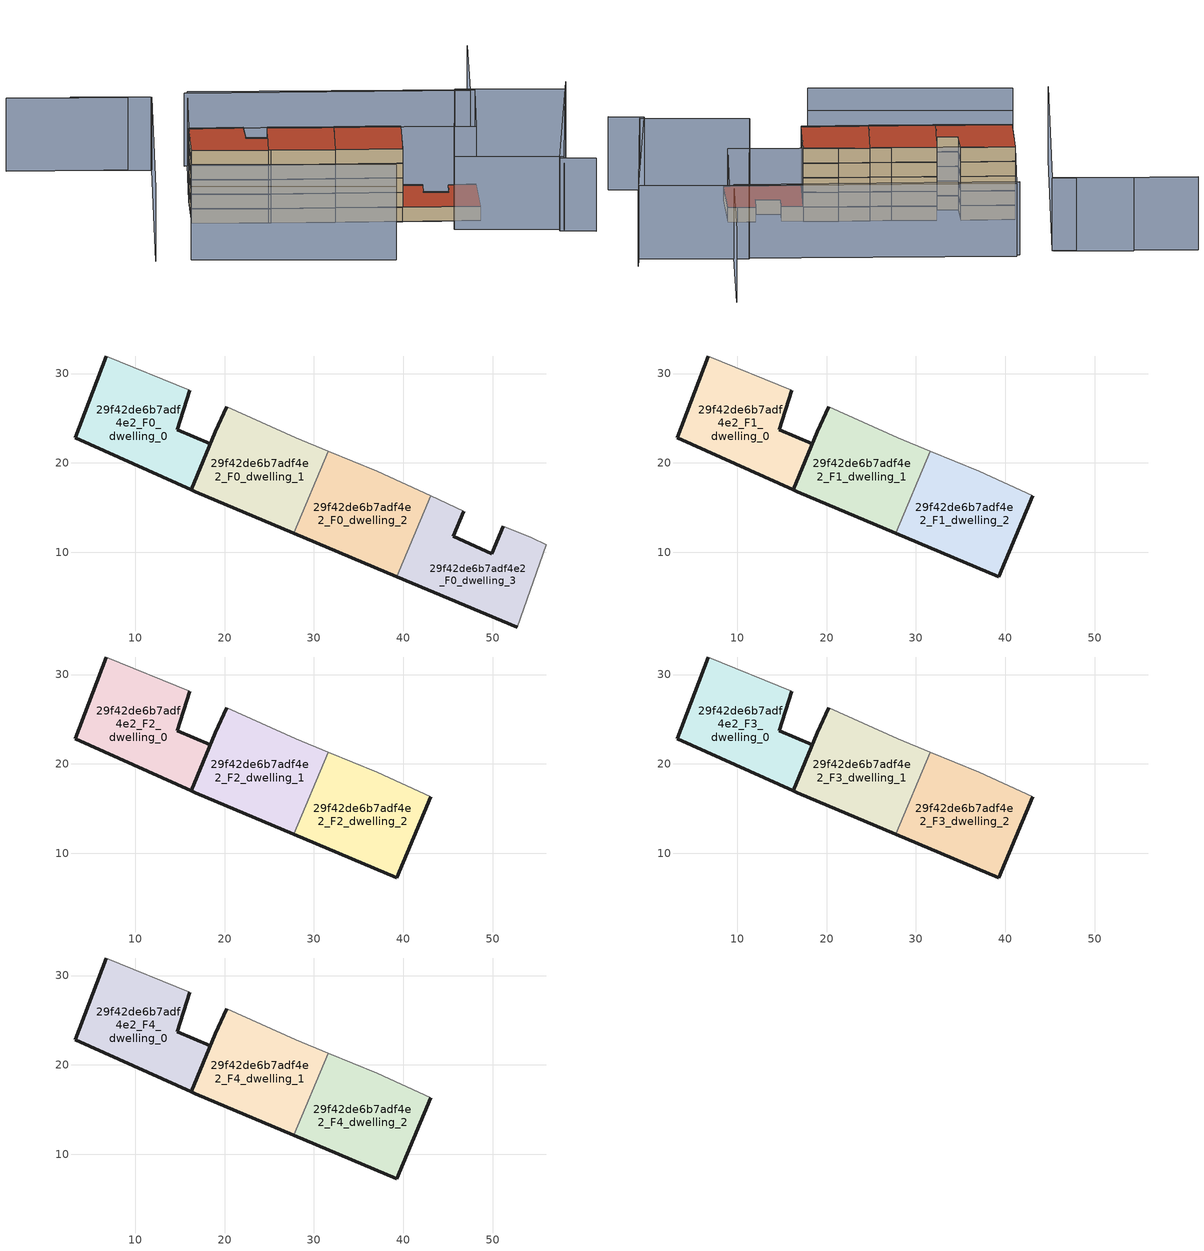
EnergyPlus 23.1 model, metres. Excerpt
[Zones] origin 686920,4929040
29f42de6b7adf4e2_F0_dwelling_0
 floor ground (EU_floor_Construction): 16.24,16.96 18.98,23.47 18.37,22.12 14.7,23.73 16.12,28.1 6.74,31.96 3.27,22.82 z0
 wall outside (EU_wall_Construction): 16.12,28.1 14.7,23.73 18.37,22.12 18.98,23.47 16.24,16.96 3.27,22.82 6.74,31.96 z0:3
 wall adiabatic (EU_wall_Construction): 6.74,31.96 16.12,28.1 z0:3
29f42de6b7adf4e2_F0_dwelling_1
 floor ground (EU_floor_Construction): 27.73,12.13 31.59,21.31 27.94,22.81 20.23,26.26 18.98,23.47 16.24,16.96 16.72,16.75 z0
 wall outside (EU_wall_Construction): 27.73,12.13 16.72,16.75 16.24,16.96 18.98,23.47 20.23,26.26 z0:3
 wall adiabatic (EU_wall_Construction): 20.23,26.26 27.94,22.81 31.59,21.31 z0:3
 wall to 29f42de6b7adf4e2_F0_dwelling_2 (EU_wall_Construction): 31.59,21.31 27.73,12.13 z0:3
29f42de6b7adf4e2_F0_dwelling_2
 floor ground (EU_floor_Construction): 39.28,7.28 43.07,16.29 37.07,19.07 31.59,21.31 27.73,12.13 z0
 wall outside (EU_wall_Construction): 39.28,7.28 27.73,12.13 z0:3
 wall adiabatic (EU_wall_Construction): 31.59,21.31 37.07,19.07 43.07,16.29 z0:3
 wall to 29f42de6b7adf4e2_F0_dwelling_3 (EU_wall_Construction): 43.07,16.29 39.28,7.28 z0:3
29f42de6b7adf4e2_F0_dwelling_3
 floor ground (EU_floor_Construction): 52.74,1.63 56.01,10.85 54.36,11.64 51.18,12.93 49.88,9.82 45.57,11.8 46.77,14.58 43.07,16.29 39.28,7.28 z0
 wall outside (EU_wall_Construction): 46.77,14.58 45.57,11.8 49.88,9.82 51.18,12.93 / 52.74,1.63 39.28,7.28 z0:3
 wall adiabatic (EU_wall_Construction): 51.18,12.93 54.36,11.64 56.01,10.85 52.74,1.63 / 43.07,16.29 46.77,14.58 z0:3
 roof outside (EU_roof_Construction): 54.36,11.64 56.01,10.85 52.74,1.63 39.28,7.28 43.07,16.29 46.77,14.58 45.57,11.8 49.88,9.82 51.18,12.93 z3
29f42de6b7adf4e2_F1_dwelling_0
 floor to 29f42de6b7adf4e2_F0_dwelling_0 (EU_floor_Construction): 16.24,16.96 18.98,23.47 18.37,22.12 14.7,23.73 16.12,28.1 6.74,31.96 3.27,22.82 z3
 wall outside (EU_wall_Construction): 16.12,28.1 14.7,23.73 18.37,22.12 18.98,23.47 16.24,16.96 3.27,22.82 6.74,31.96 z3:6
 wall adiabatic (EU_wall_Construction): 6.74,31.96 16.12,28.1 z3:6
29f42de6b7adf4e2_F1_dwelling_1
 floor to 29f42de6b7adf4e2_F0_dwelling_1 (EU_floor_Construction): 27.73,12.13 31.59,21.31 27.94,22.81 20.23,26.26 18.98,23.47 16.24,16.96 16.72,16.75 z3
 wall outside (EU_wall_Construction): 27.73,12.13 16.72,16.75 16.24,16.96 18.98,23.47 20.23,26.26 z3:6
 wall adiabatic (EU_wall_Construction): 20.23,26.26 27.94,22.81 31.59,21.31 z3:6
 wall to 29f42de6b7adf4e2_F1_dwelling_2 (EU_wall_Construction): 31.59,21.31 27.73,12.13 z3:6
29f42de6b7adf4e2_F1_dwelling_2
 floor to 29f42de6b7adf4e2_F0_dwelling_2 (EU_floor_Construction): 39.28,7.28 43.07,16.29 37.07,19.07 31.59,21.31 27.73,12.13 z3
 wall outside (EU_wall_Construction): 43.07,16.29 39.28,7.28 27.73,12.13 z3:6
 wall adiabatic (EU_wall_Construction): 31.59,21.31 37.07,19.07 43.07,16.29 z3:6
29f42de6b7adf4e2_F2_dwelling_0
 floor to 29f42de6b7adf4e2_F1_dwelling_0 (EU_floor_Construction): 16.24,16.96 18.98,23.47 18.37,22.12 14.7,23.73 16.12,28.1 6.74,31.96 3.27,22.82 z6
 wall outside (EU_wall_Construction): 16.12,28.1 14.7,23.73 18.37,22.12 18.98,23.47 16.24,16.96 3.27,22.82 6.74,31.96 z6:9
 wall adiabatic (EU_wall_Construction): 6.74,31.96 16.12,28.1 z6:9
29f42de6b7adf4e2_F2_dwelling_1
 floor to 29f42de6b7adf4e2_F1_dwelling_1 (EU_floor_Construction): 27.73,12.13 31.59,21.31 27.94,22.81 20.23,26.26 18.98,23.47 16.24,16.96 16.72,16.75 z6
 wall outside (EU_wall_Construction): 27.73,12.13 16.72,16.75 16.24,16.96 18.98,23.47 20.23,26.26 z6:9
 wall adiabatic (EU_wall_Construction): 20.23,26.26 27.94,22.81 31.59,21.31 z6:9
 wall to 29f42de6b7adf4e2_F2_dwelling_2 (EU_wall_Construction): 31.59,21.31 27.73,12.13 z6:9
29f42de6b7adf4e2_F2_dwelling_2
 floor to 29f42de6b7adf4e2_F1_dwelling_2 (EU_floor_Construction): 39.28,7.28 43.07,16.29 37.07,19.07 31.59,21.31 27.73,12.13 z6
 wall outside (EU_wall_Construction): 43.07,16.29 39.28,7.28 27.73,12.13 z6:9
 wall adiabatic (EU_wall_Construction): 31.59,21.31 37.07,19.07 43.07,16.29 z6:9
29f42de6b7adf4e2_F3_dwelling_0
 floor to 29f42de6b7adf4e2_F2_dwelling_0 (EU_floor_Construction): 16.24,16.96 18.98,23.47 18.37,22.12 14.7,23.73 16.12,28.1 6.74,31.96 3.27,22.82 z9
 wall outside (EU_wall_Construction): 16.12,28.1 14.7,23.73 18.37,22.12 18.98,23.47 16.24,16.96 3.27,22.82 6.74,31.96 z9:12
 wall adiabatic (EU_wall_Construction): 6.74,31.96 16.12,28.1 z9:12
29f42de6b7adf4e2_F3_dwelling_1
 floor to 29f42de6b7adf4e2_F2_dwelling_1 (EU_floor_Construction): 27.73,12.13 31.59,21.31 27.94,22.81 20.23,26.26 18.98,23.47 16.24,16.96 16.72,16.75 z9
 wall outside (EU_wall_Construction): 27.73,12.13 16.72,16.75 16.24,16.96 18.98,23.47 20.23,26.26 z9:12
 wall adiabatic (EU_wall_Construction): 20.23,26.26 27.94,22.81 31.59,21.31 z9:12
 wall to 29f42de6b7adf4e2_F3_dwelling_2 (EU_wall_Construction): 31.59,21.31 27.73,12.13 z9:12
29f42de6b7adf4e2_F3_dwelling_2
 floor to 29f42de6b7adf4e2_F2_dwelling_2 (EU_floor_Construction): 39.28,7.28 43.07,16.29 37.07,19.07 31.59,21.31 27.73,12.13 z9
 wall outside (EU_wall_Construction): 43.07,16.29 39.28,7.28 27.73,12.13 z9:12
 wall adiabatic (EU_wall_Construction): 31.59,21.31 37.07,19.07 43.07,16.29 z9:12
29f42de6b7adf4e2_F4_dwelling_0
 floor to 29f42de6b7adf4e2_F3_dwelling_0 (EU_floor_Construction): 16.24,16.96 18.98,23.47 18.37,22.12 14.7,23.73 16.12,28.1 6.74,31.96 3.27,22.82 z12
 wall outside (EU_wall_Construction): 16.12,28.1 14.7,23.73 18.37,22.12 18.98,23.47 16.24,16.96 3.27,22.82 6.74,31.96 z12:15
 wall adiabatic (EU_wall_Construction): 6.74,31.96 16.12,28.1 z12:15
 roof outside (EU_roof_Construction): 16.12,28.1 14.7,23.73 18.37,22.12 18.98,23.47 16.24,16.96 3.27,22.82 6.74,31.96 z15
29f42de6b7adf4e2_F4_dwelling_1
 floor to 29f42de6b7adf4e2_F3_dwelling_1 (EU_floor_Construction): 27.73,12.13 31.59,21.31 27.94,22.81 20.23,26.26 18.98,23.47 16.24,16.96 16.72,16.75 z12
 wall outside (EU_wall_Construction): 27.73,12.13 16.72,16.75 16.24,16.96 18.98,23.47 20.23,26.26 z12:15
 wall adiabatic (EU_wall_Construction): 20.23,26.26 27.94,22.81 31.59,21.31 z12:15
 wall to 29f42de6b7adf4e2_F4_dwelling_2 (EU_wall_Construction): 31.59,21.31 27.73,12.13 z12:15
 roof outside (EU_roof_Construction): 31.59,21.31 27.73,12.13 16.72,16.75 16.24,16.96 18.98,23.47 20.23,26.26 27.94,22.81 z15
29f42de6b7adf4e2_F4_dwelling_2
 floor to 29f42de6b7adf4e2_F3_dwelling_2 (EU_floor_Construction): 39.28,7.28 43.07,16.29 37.07,19.07 31.59,21.31 27.73,12.13 z12
 wall outside (EU_wall_Construction): 43.07,16.29 39.28,7.28 27.73,12.13 z12:15
 wall adiabatic (EU_wall_Construction): 31.59,21.31 37.07,19.07 43.07,16.29 z12:15
 roof outside (EU_roof_Construction): 43.07,16.29 39.28,7.28 27.73,12.13 31.59,21.31 37.07,19.07 z15
shading: 70.32,-11.49 64.25,-8.46 / 64.25,-8.46 79.11,21.34 / -10.02,11.13 -17.7,-5.71 / -18.72,58.09 6.18,47.31 / 6.18,47.31 -9.71,10.58 / 69.07,43.46 61.39,25.41 / 61.39,25.41 12.36,46.27 / 6,47.31 -7.63,53.49 / 31.33,-7.38 -3.42,8.44 / -3.42,8.44 0.61,17.29 / 0.61,17.29 35.36,1.46 / 35.36,1.46 31.33,-7.38 / 77.65,18.42 65.25,-8.41 / 65.25,-8.41 46.6,0.21 / 46.6,0.21 59,27.04 / 59,27.04 77.65,18.42 / 55.91,10.61 6.74,31.96 / 6.74,31.96 13.13,46.68 / 13.13,46.68 62.3,25.33 / 62.3,25.33 55.91,10.61 z0:15
[Building]
EU S2 Campaign: North Axis=0; Terrain=City; Solar Distribution=FullExterior
[Site:Location]
Bologna: Latitude=44.5; Longitude=11.25; Time Zone=1; Elevation=37
[SizingPeriod:WeatherFileDays]
AnnualSizingPeriod: Begin Month=1; Begin Day of Month=1; End Month=12; End Day of Month=31; Day of Week for Start Day=Monday; Use Weather File Daylight Saving Period=No; Use Weather File Rain and Snow Indicators=No
[MATERIAL]
EU_InternalMass_Material: Roughness=MediumRough; Thickness=0.1; Conductivity=1; Density=1800; Specific Heat=900; Thermal Absorptance=0.9; Solar Absorptance=0.7; Visible Absorptance=0.7
[MATERIAL:NOMASS] Roughness=MediumRough; Thermal Absorptance=0.9; Solar Absorptance=0.7; Visible Absorptance=0.7
Name | Thermal Resistance
EU_wall_NoMass | 0.905828
EU_roof_NoMass | 0.37593
EU_floor_NoMass | 0.67114
[CONSTRUCTION]
EU_wall_Construction: EU_wall_NoMass
EU_roof_Construction: EU_roof_NoMass
EU_floor_Construction: EU_floor_NoMass
EU_InternalMass_Construction: EU_InternalMass_Material
[ZONE] Type=1; Multiplier=1; Ceiling Height=autocalculate; Floor Area=autocalculate; Part of Total Floor Area=Yes
Name | Volume
29f42de6b7adf4e2_F0_dwelling_0; 29f42de6b7adf4e2_F0_dwelling_2 | 373.666
29f42de6b7adf4e2_F1_dwelling_0; 29f42de6b7adf4e2_F2_dwelling_0; 29f42de6b7adf4e2_F3_dwelling_0; 29f42de6b7adf4e2_F4_dwelling_0 | 373.667
29f42de6b7adf4e2_F0_dwelling_1 | 373.69
29f42de6b7adf4e2_F1_dwelling_1; 29f42de6b7adf4e2_F2_dwelling_1; 29f42de6b7adf4e2_F3_dwelling_1; 29f42de6b7adf4e2_F4_dwelling_1 | 373.693
29f42de6b7adf4e2_F1_dwelling_2; 29f42de6b7adf4e2_F2_dwelling_2; 29f42de6b7adf4e2_F3_dwelling_2; 29f42de6b7adf4e2_F4_dwelling_2 | 373.663
29f42de6b7adf4e2_F0_dwelling_3 | 373.682
[INTERNALMASS] Construction=EU_InternalMass_Construction
Name | Zone or ZoneList | Surface Area
29f42de6b7adf4e2_F0_dwelling_0_EU_InternalMass | 29f42de6b7adf4e2_F0_dwelling_0 | 124.555
29f42de6b7adf4e2_F0_dwelling_1_EU_InternalMass | 29f42de6b7adf4e2_F0_dwelling_1 | 124.564
29f42de6b7adf4e2_F0_dwelling_2_EU_InternalMass | 29f42de6b7adf4e2_F0_dwelling_2 | 124.555
29f42de6b7adf4e2_F0_dwelling_3_EU_InternalMass | 29f42de6b7adf4e2_F0_dwelling_3 | 124.561
29f42de6b7adf4e2_F1_dwelling_0_EU_InternalMass | 29f42de6b7adf4e2_F1_dwelling_0 | 166.069
29f42de6b7adf4e2_F1_dwelling_1_EU_InternalMass | 29f42de6b7adf4e2_F1_dwelling_1 | 166.078
29f42de6b7adf4e2_F1_dwelling_2_EU_InternalMass | 29f42de6b7adf4e2_F1_dwelling_2 | 166.075
29f42de6b7adf4e2_F2_dwelling_0_EU_InternalMass | 29f42de6b7adf4e2_F2_dwelling_0 | 166.069
29f42de6b7adf4e2_F2_dwelling_1_EU_InternalMass | 29f42de6b7adf4e2_F2_dwelling_1 | 166.078
29f42de6b7adf4e2_F2_dwelling_2_EU_InternalMass | 29f42de6b7adf4e2_F2_dwelling_2 | 166.075
29f42de6b7adf4e2_F3_dwelling_0_EU_InternalMass | 29f42de6b7adf4e2_F3_dwelling_0 | 166.069
29f42de6b7adf4e2_F3_dwelling_1_EU_InternalMass | 29f42de6b7adf4e2_F3_dwelling_1 | 166.078
29f42de6b7adf4e2_F3_dwelling_2_EU_InternalMass | 29f42de6b7adf4e2_F3_dwelling_2 | 166.075
29f42de6b7adf4e2_F4_dwelling_0_EU_InternalMass | 29f42de6b7adf4e2_F4_dwelling_0 | 166.069
29f42de6b7adf4e2_F4_dwelling_1_EU_InternalMass | 29f42de6b7adf4e2_F4_dwelling_1 | 166.078
29f42de6b7adf4e2_F4_dwelling_2_EU_InternalMass | 29f42de6b7adf4e2_F4_dwelling_2 | 166.075
[OTHEREQUIPMENT] Fuel Type=Electricity; Design Level Calculation Method=Watts/Area; Power per Zone Floor Area=1; Fraction Latent=0; Fraction Radiant=0; Fraction Lost=0; Carbon Dioxide Generation Rate=0; EndUse Subcategory=EU_Step8_InternalGains
Name | Zone or ZoneList or Space or SpaceList | Schedule
EU_Step8_InternalGain_29f42de6b7adf4e2_F0_dwelling_0_f000 | 29f42de6b7adf4e2_F0_dwelling_0 | EU_Step8_GainSchedule_29f42de6b7adf4e2_F0_dwelling_0_f000
EU_Step8_InternalGain_29f42de6b7adf4e2_F0_dwelling_1_f000 | 29f42de6b7adf4e2_F0_dwelling_1 | EU_Step8_GainSchedule_29f42de6b7adf4e2_F0_dwelling_1_f000
EU_Step8_InternalGain_29f42de6b7adf4e2_F0_dwelling_2_f000 | 29f42de6b7adf4e2_F0_dwelling_2 | EU_Step8_GainSchedule_29f42de6b7adf4e2_F0_dwelling_2_f000
EU_Step8_InternalGain_29f42de6b7adf4e2_F0_dwelling_3_f000 | 29f42de6b7adf4e2_F0_dwelling_3 | EU_Step8_GainSchedule_29f42de6b7adf4e2_F0_dwelling_3_f000
EU_Step8_InternalGain_29f42de6b7adf4e2_F1_dwelling_0_f000 | 29f42de6b7adf4e2_F1_dwelling_0 | EU_Step8_GainSchedule_29f42de6b7adf4e2_F1_dwelling_0_f000
EU_Step8_InternalGain_29f42de6b7adf4e2_F1_dwelling_1_f000 | 29f42de6b7adf4e2_F1_dwelling_1 | EU_Step8_GainSchedule_29f42de6b7adf4e2_F1_dwelling_1_f000
EU_Step8_InternalGain_29f42de6b7adf4e2_F1_dwelling_2_f000 | 29f42de6b7adf4e2_F1_dwelling_2 | EU_Step8_GainSchedule_29f42de6b7adf4e2_F1_dwelling_2_f000
EU_Step8_InternalGain_29f42de6b7adf4e2_F2_dwelling_0_f000 | 29f42de6b7adf4e2_F2_dwelling_0 | EU_Step8_GainSchedule_29f42de6b7adf4e2_F2_dwelling_0_f000
EU_Step8_InternalGain_29f42de6b7adf4e2_F2_dwelling_1_f000 | 29f42de6b7adf4e2_F2_dwelling_1 | EU_Step8_GainSchedule_29f42de6b7adf4e2_F2_dwelling_1_f000
EU_Step8_InternalGain_29f42de6b7adf4e2_F2_dwelling_2_f000 | 29f42de6b7adf4e2_F2_dwelling_2 | EU_Step8_GainSchedule_29f42de6b7adf4e2_F2_dwelling_2_f000
EU_Step8_InternalGain_29f42de6b7adf4e2_F3_dwelling_0_f000 | 29f42de6b7adf4e2_F3_dwelling_0 | EU_Step8_GainSchedule_29f42de6b7adf4e2_F3_dwelling_0_f000
EU_Step8_InternalGain_29f42de6b7adf4e2_F3_dwelling_1_f000 | 29f42de6b7adf4e2_F3_dwelling_1 | EU_Step8_GainSchedule_29f42de6b7adf4e2_F3_dwelling_1_f000
EU_Step8_InternalGain_29f42de6b7adf4e2_F3_dwelling_2_f000 | 29f42de6b7adf4e2_F3_dwelling_2 | EU_Step8_GainSchedule_29f42de6b7adf4e2_F3_dwelling_2_f000
EU_Step8_InternalGain_29f42de6b7adf4e2_F4_dwelling_0_f000 | 29f42de6b7adf4e2_F4_dwelling_0 | EU_Step8_GainSchedule_29f42de6b7adf4e2_F4_dwelling_0_f000
EU_Step8_InternalGain_29f42de6b7adf4e2_F4_dwelling_1_f000 | 29f42de6b7adf4e2_F4_dwelling_1 | EU_Step8_GainSchedule_29f42de6b7adf4e2_F4_dwelling_1_f000
EU_Step8_InternalGain_29f42de6b7adf4e2_F4_dwelling_2_f000 | 29f42de6b7adf4e2_F4_dwelling_2 | EU_Step8_GainSchedule_29f42de6b7adf4e2_F4_dwelling_2_f000
[ZONEVENTILATION:DESIGNFLOWRATE] Schedule=EU_AlwaysOn; Design Flow Rate Calculation Method=AirChanges/Hour; Air Changes per Hour=0.73129; Ventilation Type=Natural; Fan Pressure Rise=0; Fan Total Efficiency=1; Constant Term Coefficient=1; Temperature Term Coefficient=0; Velocity Term Coefficient=0; Velocity Squared Term Coefficient=0; Minimum Indoor Temperature=-100; Maximum Indoor Temperature=100; Delta Temperature=-100; Minimum Outdoor Temperature=-100; Maximum Outdoor Temperature=100; Maximum Wind Speed=40
Name | Zone or ZoneList or Space or SpaceList
EU_ConstantAir_29f42de6b7adf4e2_F0_dwelling_0 | 29f42de6b7adf4e2_F0_dwelling_0
EU_ConstantAir_29f42de6b7adf4e2_F0_dwelling_1 | 29f42de6b7adf4e2_F0_dwelling_1
EU_ConstantAir_29f42de6b7adf4e2_F0_dwelling_2 | 29f42de6b7adf4e2_F0_dwelling_2
EU_ConstantAir_29f42de6b7adf4e2_F0_dwelling_3 | 29f42de6b7adf4e2_F0_dwelling_3
EU_ConstantAir_29f42de6b7adf4e2_F1_dwelling_0 | 29f42de6b7adf4e2_F1_dwelling_0
EU_ConstantAir_29f42de6b7adf4e2_F1_dwelling_1 | 29f42de6b7adf4e2_F1_dwelling_1
EU_ConstantAir_29f42de6b7adf4e2_F1_dwelling_2 | 29f42de6b7adf4e2_F1_dwelling_2
EU_ConstantAir_29f42de6b7adf4e2_F2_dwelling_0 | 29f42de6b7adf4e2_F2_dwelling_0
EU_ConstantAir_29f42de6b7adf4e2_F2_dwelling_1 | 29f42de6b7adf4e2_F2_dwelling_1
EU_ConstantAir_29f42de6b7adf4e2_F2_dwelling_2 | 29f42de6b7adf4e2_F2_dwelling_2
EU_ConstantAir_29f42de6b7adf4e2_F3_dwelling_0 | 29f42de6b7adf4e2_F3_dwelling_0
EU_ConstantAir_29f42de6b7adf4e2_F3_dwelling_1 | 29f42de6b7adf4e2_F3_dwelling_1
EU_ConstantAir_29f42de6b7adf4e2_F3_dwelling_2 | 29f42de6b7adf4e2_F3_dwelling_2
EU_ConstantAir_29f42de6b7adf4e2_F4_dwelling_0 | 29f42de6b7adf4e2_F4_dwelling_0
EU_ConstantAir_29f42de6b7adf4e2_F4_dwelling_1 | 29f42de6b7adf4e2_F4_dwelling_1
EU_ConstantAir_29f42de6b7adf4e2_F4_dwelling_2 | 29f42de6b7adf4e2_F4_dwelling_2
[HVACTEMPLATE:THERMOSTAT] Constant Heating Setpoint=20; Constant Cooling Setpoint=50
EU_HeatOnly_29f42de6b7adf4e2_F0_dwelling_0; EU_HeatOnly_29f42de6b7adf4e2_F0_dwelling_1; EU_HeatOnly_29f42de6b7adf4e2_F0_dwelling_2; EU_HeatOnly_29f42de6b7adf4e2_F0_dwelling_3; EU_HeatOnly_29f42de6b7adf4e2_F1_dwelling_0; EU_HeatOnly_29f42de6b7adf4e2_F1_dwelling_1; EU_HeatOnly_29f42de6b7adf4e2_F1_dwelling_2; EU_HeatOnly_29f42de6b7adf4e2_F2_dwelling_0; EU_HeatOnly_29f42de6b7adf4e2_F2_dwelling_1; EU_HeatOnly_29f42de6b7adf4e2_F2_dwelling_2; EU_HeatOnly_29f42de6b7adf4e2_F3_dwelling_0; EU_HeatOnly_29f42de6b7adf4e2_F3_dwelling_1; EU_HeatOnly_29f42de6b7adf4e2_F3_dwelling_2; EU_HeatOnly_29f42de6b7adf4e2_F4_dwelling_0; EU_HeatOnly_29f42de6b7adf4e2_F4_dwelling_1; EU_HeatOnly_29f42de6b7adf4e2_F4_dwelling_2
[HVACTEMPLATE:ZONE:IDEALLOADSAIRSYSTEM] System Availability Schedule=EU_AlwaysOn; Maximum Heating Supply Air Temperature=50; Minimum Cooling Supply Air Temperature=13; Maximum Heating Supply Air Humidity Ratio=0.0156; Minimum Cooling Supply Air Humidity Ratio=0.0077; Heating Limit=NoLimit; Cooling Limit=NoLimit; Heating Availability Schedule=EU_AlwaysOn; Cooling Availability Schedule=EU_CoolingOff; Dehumidification Control Type=ConstantSensibleHeatRatio; Cooling Sensible Heat Ratio=0.7; Dehumidification Setpoint=60; Humidification Control Type=None; Humidification Setpoint=30; Outdoor Air Method=None; Outdoor Air Flow Rate per Person=0.00944; Outdoor Air Flow Rate per Zone Floor Area=0; Outdoor Air Flow Rate per Zone=0; Demand Controlled Ventilation Type=None; Outdoor Air Economizer Type=NoEconomizer; Heat Recovery Type=None; Sensible Heat Recovery Effectiveness=0.7; Latent Heat Recovery Effectiveness=0.65
Name | Template Thermostat
29f42de6b7adf4e2_F0_dwelling_0 | EU_HeatOnly_29f42de6b7adf4e2_F0_dwelling_0
29f42de6b7adf4e2_F0_dwelling_1 | EU_HeatOnly_29f42de6b7adf4e2_F0_dwelling_1
29f42de6b7adf4e2_F0_dwelling_2 | EU_HeatOnly_29f42de6b7adf4e2_F0_dwelling_2
29f42de6b7adf4e2_F0_dwelling_3 | EU_HeatOnly_29f42de6b7adf4e2_F0_dwelling_3
29f42de6b7adf4e2_F1_dwelling_0 | EU_HeatOnly_29f42de6b7adf4e2_F1_dwelling_0
29f42de6b7adf4e2_F1_dwelling_1 | EU_HeatOnly_29f42de6b7adf4e2_F1_dwelling_1
29f42de6b7adf4e2_F1_dwelling_2 | EU_HeatOnly_29f42de6b7adf4e2_F1_dwelling_2
29f42de6b7adf4e2_F2_dwelling_0 | EU_HeatOnly_29f42de6b7adf4e2_F2_dwelling_0
29f42de6b7adf4e2_F2_dwelling_1 | EU_HeatOnly_29f42de6b7adf4e2_F2_dwelling_1
29f42de6b7adf4e2_F2_dwelling_2 | EU_HeatOnly_29f42de6b7adf4e2_F2_dwelling_2
29f42de6b7adf4e2_F3_dwelling_0 | EU_HeatOnly_29f42de6b7adf4e2_F3_dwelling_0
29f42de6b7adf4e2_F3_dwelling_1 | EU_HeatOnly_29f42de6b7adf4e2_F3_dwelling_1
29f42de6b7adf4e2_F3_dwelling_2 | EU_HeatOnly_29f42de6b7adf4e2_F3_dwelling_2
29f42de6b7adf4e2_F4_dwelling_0 | EU_HeatOnly_29f42de6b7adf4e2_F4_dwelling_0
29f42de6b7adf4e2_F4_dwelling_1 | EU_HeatOnly_29f42de6b7adf4e2_F4_dwelling_1
29f42de6b7adf4e2_F4_dwelling_2 | EU_HeatOnly_29f42de6b7adf4e2_F4_dwelling_2
[SIZING:ZONE] Zone Cooling Design Supply Air Temperature Input Method=SupplyAirTemperature; Zone Cooling Design Supply Air Temperature=13; Zone Heating Design Supply Air Temperature Input Method=SupplyAirTemperature; Zone Heating Design Supply Air Temperature=50; Zone Cooling Design Supply Air Humidity Ratio=0.008; Zone Heating Design Supply Air Humidity Ratio=0.008; Cooling Design Air Flow Method=DesignDay; Cooling Design Air Flow Rate=0; Cooling Minimum Air Flow per Zone Floor Area=0.000762; Cooling Minimum Air Flow=0; Cooling Minimum Air Flow Fraction=0.2; Heating Design Air Flow Method=DesignDay; Heating Design Air Flow Rate=0; Heating Maximum Air Flow per Zone Floor Area=0.002032; Heating Maximum Air Flow=0.141576; Heating Maximum Air Flow Fraction=0.3; Account for Dedicated Outdoor Air System=No; Dedicated Outdoor Air System Control Strategy=NeutralSupplyAir; Dedicated Outdoor Air Low Setpoint Temperature for Design=autosize; Dedicated Outdoor Air High Setpoint Temperature for Design=autosize; Zone Load Sizing Method=Sensible Load Only No Latent Load; Zone Latent Cooling Design Supply Air Humidity Ratio Input Method=HumidityRatioDifference; Zone Cooling Design Supply Air Humidity Ratio Difference=0.005; Zone Latent Heating Design Supply Air Humidity Ratio Input Method=HumidityRatioDifference; Zone Humidification Design Supply Air Humidity Ratio Difference=0.005
29f42de6b7adf4e2_F0_dwelling_0; 29f42de6b7adf4e2_F0_dwelling_1; 29f42de6b7adf4e2_F0_dwelling_2; 29f42de6b7adf4e2_F0_dwelling_3; 29f42de6b7adf4e2_F1_dwelling_0; 29f42de6b7adf4e2_F1_dwelling_1; 29f42de6b7adf4e2_F1_dwelling_2; 29f42de6b7adf4e2_F2_dwelling_0; 29f42de6b7adf4e2_F2_dwelling_1; 29f42de6b7adf4e2_F2_dwelling_2; 29f42de6b7adf4e2_F3_dwelling_0; 29f42de6b7adf4e2_F3_dwelling_1; 29f42de6b7adf4e2_F3_dwelling_2; 29f42de6b7adf4e2_F4_dwelling_0; 29f42de6b7adf4e2_F4_dwelling_1; 29f42de6b7adf4e2_F4_dwelling_2
[SCHEDULE:CONSTANT]
Name | Hourly Value
EU_AlwaysOn | 1
EU_CoolingOff | 0
[SCHEDULE:FILE] Column Number=1; Rows to Skip at Top=0; Number of Hours of Data=8760; Column Separator=Comma; Interpolate to Timestep=No; Minutes per Item=60; Adjust Schedule for Daylight Savings=Yes
Name | File
EU_Step8_GainSchedule_29f42de6b7adf4e2_F0_dwelling_0_f000 | ../../schedules/29f42de6b7adf4e2/29f42de6b7adf4e2_F0_dwelling_0_f000_gain.csv
EU_Step8_GainSchedule_29f42de6b7adf4e2_F0_dwelling_1_f000 | ../../schedules/29f42de6b7adf4e2/29f42de6b7adf4e2_F0_dwelling_1_f000_gain.csv
EU_Step8_GainSchedule_29f42de6b7adf4e2_F0_dwelling_2_f000 | ../../schedules/29f42de6b7adf4e2/29f42de6b7adf4e2_F0_dwelling_2_f000_gain.csv
EU_Step8_GainSchedule_29f42de6b7adf4e2_F0_dwelling_3_f000 | ../../schedules/29f42de6b7adf4e2/29f42de6b7adf4e2_F0_dwelling_3_f000_gain.csv
EU_Step8_GainSchedule_29f42de6b7adf4e2_F1_dwelling_0_f000 | ../../schedules/29f42de6b7adf4e2/29f42de6b7adf4e2_F1_dwelling_0_f000_gain.csv
EU_Step8_GainSchedule_29f42de6b7adf4e2_F1_dwelling_1_f000 | ../../schedules/29f42de6b7adf4e2/29f42de6b7adf4e2_F1_dwelling_1_f000_gain.csv
EU_Step8_GainSchedule_29f42de6b7adf4e2_F1_dwelling_2_f000 | ../../schedules/29f42de6b7adf4e2/29f42de6b7adf4e2_F1_dwelling_2_f000_gain.csv
EU_Step8_GainSchedule_29f42de6b7adf4e2_F2_dwelling_0_f000 | ../../schedules/29f42de6b7adf4e2/29f42de6b7adf4e2_F2_dwelling_0_f000_gain.csv
EU_Step8_GainSchedule_29f42de6b7adf4e2_F2_dwelling_1_f000 | ../../schedules/29f42de6b7adf4e2/29f42de6b7adf4e2_F2_dwelling_1_f000_gain.csv
EU_Step8_GainSchedule_29f42de6b7adf4e2_F2_dwelling_2_f000 | ../../schedules/29f42de6b7adf4e2/29f42de6b7adf4e2_F2_dwelling_2_f000_gain.csv
EU_Step8_GainSchedule_29f42de6b7adf4e2_F3_dwelling_0_f000 | ../../schedules/29f42de6b7adf4e2/29f42de6b7adf4e2_F3_dwelling_0_f000_gain.csv
EU_Step8_GainSchedule_29f42de6b7adf4e2_F3_dwelling_1_f000 | ../../schedules/29f42de6b7adf4e2/29f42de6b7adf4e2_F3_dwelling_1_f000_gain.csv
EU_Step8_GainSchedule_29f42de6b7adf4e2_F3_dwelling_2_f000 | ../../schedules/29f42de6b7adf4e2/29f42de6b7adf4e2_F3_dwelling_2_f000_gain.csv
EU_Step8_GainSchedule_29f42de6b7adf4e2_F4_dwelling_0_f000 | ../../schedules/29f42de6b7adf4e2/29f42de6b7adf4e2_F4_dwelling_0_f000_gain.csv
EU_Step8_GainSchedule_29f42de6b7adf4e2_F4_dwelling_1_f000 | ../../schedules/29f42de6b7adf4e2/29f42de6b7adf4e2_F4_dwelling_1_f000_gain.csv
EU_Step8_GainSchedule_29f42de6b7adf4e2_F4_dwelling_2_f000 | ../../schedules/29f42de6b7adf4e2/29f42de6b7adf4e2_F4_dwelling_2_f000_gain.csv
